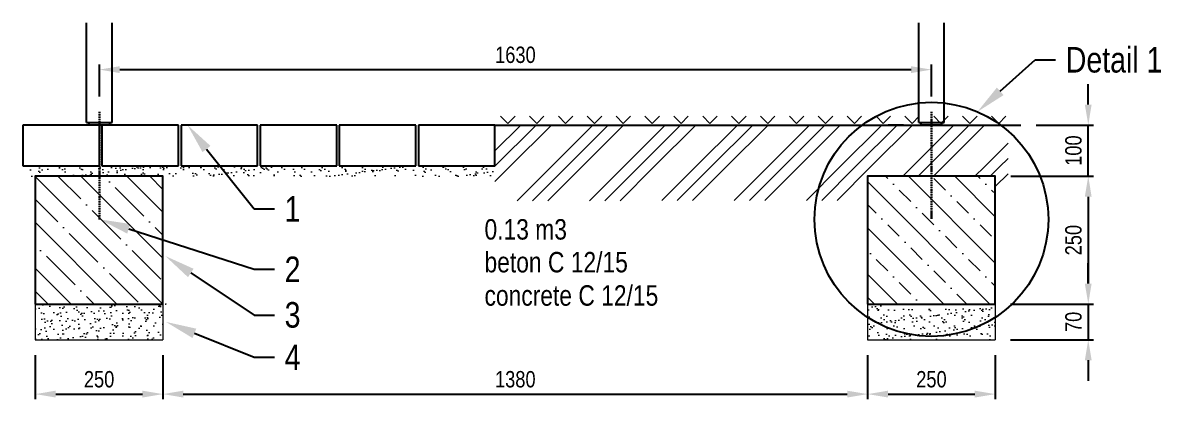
# Model space of a CAD drawing. Header units: millimetres. Extents: x 5064 to 11004, y 3085 to 7285.
# Drawn here: x 6779 to 9009, y 4974 to 5710 of the extents above; entities that cross this region are included whole.
import ezdxf
from ezdxf import colors
from ezdxf.entities.mleader import LeaderData, LeaderLine
from ezdxf.math import Vec2, Vec3

# ---------------------------------------------------------------- set-up
doc = ezdxf.new("R2010")
doc.units = ezdxf.units.MM
doc.header["$LTSCALE"] = 0.3
doc.linetypes.add('DashDot', pattern=[15, 9, -3, 0, -3])
doc.layers.add('SRAFY', color=251, linetype='Continuous', lineweight=13)
doc.styles.add('SEACAD_Arial', font='arial.ttf', dxfattribs={"width": 0.8})
doc.dimstyles.new('ISO-25', dxfattribs={"dimtxt": 1.6, "dimasz": 2, "dimexe": 0.5, "dimexo": 1.5, "dimtad": 1, "dimdec": 0, "dimtxsty": 'SEACAD_Arial', "dimcen": 2, "dimadec": 0, "dimazin": 0, "dimtfac": 1, "dimtdec": 0, "dimtmove": 0, "dimatfit": 3, "dimfxl": 1, "dimarcsym": 0})

# ---------------------------------------------------------------- blocks, each defined once
blk = doc.blocks.new('*D138')
at = {"color": 0, "lineweight": -2, "transparency": 16777216}
for p, q in [((6928.8, 5566.5), (6928.8, 5628.8)), ((8558.8, 5566.4), (8558.8, 5628.8)), ((6968.8, 5618.8), (8518.8, 5618.8))]:
    blk.add_line(p, q, dxfattribs=at)
at = {"color": 0, "transparency": 16777216}
for points in [[(6968.8, 5625.5), (6968.8, 5612.1), (6928.8, 5618.8)], [(8518.8, 5625.5), (8518.8, 5612.1), (8558.8, 5618.8)]]:
    blk.add_solid(points, dxfattribs=at)
at = {"layer": 'Defpoints', "color": 0, "transparency": 16777216}
for p in [(8558.8, 5618.8), (6928.8, 5536.5), (8558.8, 5536.4)]:
    blk.add_point(p, dxfattribs=at)
at = {"color": 0, "transparency": 16777216, "insert": (7743.8, 5647.6), "char_height": 32, "attachment_point": 5, "style": 'SEACAD_Arial'}
blk.add_mtext('1630', dxfattribs=at)
blk = doc.blocks.new('*D135')
at = {"color": 0, "lineweight": -2, "transparency": 16777216}
for p, q in [((8714.5, 5410.1), (8876, 5410.1)), ((8866, 5370.1), (8866, 5200.1)), ((8713.8, 5160.1), (8876, 5160.1))]:
    blk.add_line(p, q, dxfattribs=at)
at = {"color": 0, "transparency": 16777216}
for points in [[(8859.3, 5370.1), (8872.6, 5370.1), (8866, 5410.1)], [(8859.3, 5200.1), (8872.6, 5200.1), (8866, 5160.1)]]:
    blk.add_solid(points, dxfattribs=at)
at = {"layer": 'Defpoints', "color": 0, "transparency": 16777216}
for p in [(8684.5, 5410.1), (8683.8, 5160.1), (8866, 5160.1)]:
    blk.add_point(p, dxfattribs=at)
at = {"color": 0, "transparency": 16777216, "insert": (8837.1, 5285.1), "char_height": 32, "attachment_point": 5, "rotation": 90, "style": 'SEACAD_Arial'}
blk.add_mtext('250', dxfattribs=at)
blk = doc.blocks.new('*D136')
at = {"color": 0, "lineweight": -2, "transparency": 16777216}
for p, q in [((8866, 5200.1), (8866, 5240.1)), ((8714.4, 5160.1), (8876, 5160.1)), ((8866, 5160.1), (8866, 5090.1)), ((8713.8, 5090.1), (8876, 5090.1)), ((8866, 5050.1), (8866, 5010.1))]:
    blk.add_line(p, q, dxfattribs=at)
at = {"color": 0, "transparency": 16777216}
for points in [[(8859.3, 5200.1), (8872.6, 5200.1), (8866, 5160.1)], [(8859.3, 5050.1), (8872.6, 5050.1), (8866, 5090.1)]]:
    blk.add_solid(points, dxfattribs=at)
at = {"layer": 'Defpoints', "color": 0, "transparency": 16777216}
for p in [(8684.4, 5160.1), (8683.8, 5090.1), (8866, 5090.1)]:
    blk.add_point(p, dxfattribs=at)
at = {"color": 0, "transparency": 16777216, "insert": (8837.1, 5125.1), "char_height": 32, "attachment_point": 5, "rotation": 90, "style": 'SEACAD_Arial'}
blk.add_mtext('70', dxfattribs=at)
blk = doc.blocks.new('*D139')
at = {"color": 0, "lineweight": -2, "transparency": 16777216}
for p, q in [((6803.3, 5060.1), (6803.3, 4973.8)), ((7053.3, 5060.1), (7053.3, 4973.8)), ((6843.3, 4983.8), (7013.3, 4983.8))]:
    blk.add_line(p, q, dxfattribs=at)
at = {"color": 0, "transparency": 16777216}
for points in [[(6843.3, 4990.5), (6843.3, 4977.1), (6803.3, 4983.8)], [(7013.3, 4990.5), (7013.3, 4977.1), (7053.3, 4983.8)]]:
    blk.add_solid(points, dxfattribs=at)
at = {"layer": 'Defpoints', "color": 0, "transparency": 16777216}
for p in [(6803.3, 5090.1), (7053.3, 5090.1), (7053.3, 4983.8)]:
    blk.add_point(p, dxfattribs=at)
at = {"color": 0, "transparency": 16777216, "insert": (6928.3, 5012.7), "char_height": 32, "attachment_point": 5, "style": 'SEACAD_Arial'}
blk.add_mtext('250', dxfattribs=at)
blk = doc.blocks.new('*D140')
at = {"color": 0, "lineweight": -2, "transparency": 16777216}
for p, q in [((8433.8, 5060.1), (8433.8, 4973.8)), ((8683.8, 5060.1), (8683.8, 4973.8)), ((8473.8, 4983.8), (8643.8, 4983.8))]:
    blk.add_line(p, q, dxfattribs=at)
at = {"color": 0, "transparency": 16777216}
for points in [[(8473.8, 4990.5), (8473.8, 4977.1), (8433.8, 4983.8)], [(8643.8, 4990.5), (8643.8, 4977.1), (8683.8, 4983.8)]]:
    blk.add_solid(points, dxfattribs=at)
at = {"layer": 'Defpoints', "color": 0, "transparency": 16777216}
for p in [(8433.8, 5090.1), (8683.8, 5090.1), (8683.8, 4983.8)]:
    blk.add_point(p, dxfattribs=at)
at = {"color": 0, "transparency": 16777216, "insert": (8558.8, 5012.7), "char_height": 32, "attachment_point": 5, "style": 'SEACAD_Arial'}
blk.add_mtext('250', dxfattribs=at)
blk = doc.blocks.new('*D141')
at = {"color": 0, "lineweight": -2, "transparency": 16777216}
for p, q in [((7053.3, 5060.1), (7053.3, 4973.8)), ((8433.8, 5060.1), (8433.8, 4973.8)), ((7093.3, 4983.8), (8393.8, 4983.8))]:
    blk.add_line(p, q, dxfattribs=at)
at = {"color": 0, "transparency": 16777216}
for points in [[(7093.3, 4990.5), (7093.3, 4977.1), (7053.3, 4983.8)], [(8393.8, 4990.5), (8393.8, 4977.1), (8433.8, 4983.8)]]:
    blk.add_solid(points, dxfattribs=at)
at = {"layer": 'Defpoints', "color": 0, "transparency": 16777216}
for p in [(7053.3, 5090.1), (8433.8, 5090.1), (8433.8, 4983.8)]:
    blk.add_point(p, dxfattribs=at)
at = {"color": 0, "transparency": 16777216, "insert": (7743.6, 5012.7), "char_height": 32, "attachment_point": 5, "style": 'SEACAD_Arial'}
blk.add_mtext('1380', dxfattribs=at)
blk = doc.blocks.new('*D133')
at = {"color": 0, "lineweight": -2, "transparency": 16777216}
for p, q in [((8866, 5550.4), (8866, 5590.4)), ((8763.8, 5510.4), (8876, 5510.4)), ((8866, 5410.1), (8866, 5510.4)), ((8804.5, 5410.1), (8876, 5410.1)), ((8866, 5370.1), (8866, 5330.1))]:
    blk.add_line(p, q, dxfattribs=at)
at = {"color": 0, "transparency": 16777216}
for points in [[(8859.3, 5550.4), (8872.6, 5550.4), (8866, 5510.4)], [(8859.3, 5370.1), (8872.6, 5370.1), (8866, 5410.1)]]:
    blk.add_solid(points, dxfattribs=at)
at = {"layer": 'Defpoints', "color": 0, "transparency": 16777216}
for p in [(8733.8, 5510.4), (8866, 5510.4), (8774.5, 5410.1)]:
    blk.add_point(p, dxfattribs=at)
at = {"color": 0, "transparency": 16777216, "insert": (8837.1, 5460.3), "char_height": 32, "attachment_point": 5, "rotation": 90, "style": 'SEACAD_Arial'}
blk.add_mtext('100', dxfattribs=at)

msp = doc.modelspace()

# ---------------------------------------------------------------- hatches: boundary and pattern name
at = {"layer": 'SRAFY'}
h = msp.add_hatch(dxfattribs=at)
h.set_pattern_fill('TERACO', color=256, scale=20)
h.set_pattern_definition([(45, (318.465, 195.79), (-28.28427, 28.28427), [20, -20]), (135, (375.034, 195.79), (-28.28427, -28.28427), [20, -20])])
h.paths.add_polyline_path([(7704.3, 5510.4), (7704.3, 5533.5), (8708.9, 5533.5), (8708.9, 5510.5)])
h = msp.add_hatch(dxfattribs=at)
h.set_pattern_fill('GOST_GROUND', color=256, scale=10)
h.set_pattern_definition([(45, (318.47, 195.79), (141.4214, -9e-15), [200]), (45, (348.47, 195.79), (141.4214, -9e-15), [200]), (45, (378.47, 195.79), (141.4214, -9e-15), [200])])
h.paths.add_polyline_path([(8434.4, 5362.8), (7703.8, 5362.1), (7703.8, 5510.4), (8708.9, 5510.4), (8708.9, 5363), (8684.5, 5363), (8684.5, 5410.1), (8434.4, 5410.1)])
h = msp.add_hatch(dxfattribs=at)
h.set_pattern_fill('AR-SAND', color=256, scale=0.5)
h.set_pattern_definition([(37.5, (243.361, 195.79), (-0.800016, 24.47066), [0, -19.304, 0, -21.59, 0, -20.6375]), (7.5, (243.36, 195.79), (22.47616, 35.84126), [0, -10.414, 0, -17.399, 0, -6.6675]), (327.5, (227.74, 195.79), (39.54962, 0.07186), [0, -6.35, 0, -22.86, 0, -29.845]), (317.5, (227.74, 195.79), (38.17782, 11.14647), [0, -3.175, 0, -14.986, 0, -17.145])])
h.paths.add_polyline_path([(6778.8, 5430.4), (6778.8, 5410.5), (6809.3, 5410.4), (6929.3, 5410.3), (6929.3, 5430.4)])
h.paths.add_polyline_path([(7703.8, 5410.1), (7703.8, 5430.4), (6929.3, 5430.4), (6929.3, 5410.3), (7059.3, 5410.1)])
h = msp.add_hatch(dxfattribs=at)
h.set_pattern_fill('ANSI35', color=256, scale=10, angle=90)
h.paths.add_polyline_path([(7053.3, 5410.1), (6803.3, 5410.4), (6803.3, 5160.1), (7053.3, 5160.1)])
h = msp.add_hatch(dxfattribs=at)
h.set_pattern_fill('BETON-PROSTY', color=256, scale=0.8, angle=90)
h.set_pattern_definition([(135, (-283.786, 631.35), (-45.25483, -45.25483), []), (135, (-283.786, 676.607), (-67.88225, -22.6274), [32, -16, 0, -16])])
h.paths.add_polyline_path([(8684.4, 5410.1), (8434.4, 5410.1), (8434.4, 5160.1), (8684.4, 5160.1)])
h = msp.add_hatch(dxfattribs=at)
h.set_pattern_fill('AR-SAND', color=256, scale=0.5, angle=90)
h.paths.add_polyline_path([(7053.3, 5160.1), (6803.3, 5160.1), (6803.3, 5090.1), (7053.3, 5090.1)])
h = msp.add_hatch(dxfattribs=at)
h.set_pattern_fill('AR-SAND', color=256, scale=0.5)
h.set_pattern_definition([(37.5, (311.878, 631.35), (-0.800016, 24.47066), [0, -19.304, 0, -21.59, 0, -20.6375]), (7.5, (311.878, 631.35), (22.47616, 35.84126), [0, -10.414, 0, -17.399, 0, -6.6675]), (327.5, (296.257, 631.35), (39.54962, 0.07186), [0, -6.35, 0, -22.86, 0, -29.845]), (317.5, (296.257, 631.35), (38.17782, 11.14647), [0, -3.175, 0, -14.986, 0, -17.145])])
h.paths.add_polyline_path([(8434.4, 5160.1), (8684.4, 5160.1), (8684.4, 5090.1), (8434.5, 5090.1)])

# ---------------------------------------------------------------- linework, layer by layer
for p, q in [((6903.8, 5515.4), (6903.8, 5710.4)), ((6953.8, 5515.4), (6953.8, 5710.4)), ((8533.8, 5515.4), (8533.8, 5710.4)), ((8583.8, 5515.4), (8583.8, 5710.4)), ((6903.8, 5515.4), (6953.8, 5515.4)), ((7703.8, 5510.4), (8733.8, 5510.4)), ((8533.8, 5515.4), (8583.8, 5515.4))]:
    msp.add_line(p, q)
at = {"linetype": 'DashDot', "lineweight": 30}
for p, q in [((6928.8, 5536.5), (6928.8, 5325.8)), ((8558.8, 5536.4), (8558.8, 5325.8))]:
    msp.add_line(p, q, dxfattribs=at)
at = {"color": 7, "linetype": 'Continuous'}
for p, q in [((6928.8, 5510.4), (6778.8, 5510.4)), ((6778.8, 5510.4), (6778.8, 5430.4)), ((6928.8, 5430.4), (6928.8, 5510.4)), ((7083.8, 5510.4), (6933.8, 5510.4)), ((6933.8, 5510.4), (6933.8, 5430.4)), ((7083.8, 5430.4), (7083.8, 5510.4)), ((7238.8, 5510.4), (7088.8, 5510.4)), ((7088.8, 5510.4), (7088.8, 5430.4)), ((7238.8, 5430.4), (7238.8, 5510.4)), ((7393.8, 5510.4), (7243.8, 5510.4)), ((7243.8, 5510.4), (7243.8, 5430.4)), ((7393.8, 5430.4), (7393.8, 5510.4)), ((7548.8, 5510.4), (7398.8, 5510.4)), ((7398.8, 5510.4), (7398.8, 5430.4)), ((7548.8, 5430.4), (7548.8, 5510.4)), ((7703.8, 5510.4), (7553.8, 5510.4)), ((7553.8, 5510.4), (7553.8, 5430.4)), ((7703.8, 5430.4), (7703.8, 5510.4)), ((8474.3, 5510.5), (8504.3, 5510.5)), ((6778.8, 5430.4), (6928.8, 5430.4)), ((6933.8, 5430.4), (7083.8, 5430.4)), ((7088.8, 5430.4), (7238.8, 5430.4)), ((7243.8, 5430.4), (7393.8, 5430.4)), ((7398.8, 5430.4), (7548.8, 5430.4)), ((7553.8, 5430.4), (7703.8, 5430.4))]:
    msp.add_line(p, q, dxfattribs=at)
for points in [[(6908.8, 5515.4), (6948.8, 5515.4), (6948.8, 5510.4), (6908.8, 5510.4)], [(8538.8, 5515.4), (8578.8, 5515.4), (8578.8, 5510.4), (8538.8, 5510.4)], [(6803.3, 5160.1), (7053.3, 5160.1), (7053.3, 5410.1), (6803.3, 5410.4)], [(8433.8, 5160.1), (8683.8, 5160.1), (8683.8, 5410.1), (8433.8, 5410.1)]]:
    msp.add_lwpolyline(points, close=True)
msp.add_circle((8558.8, 5325.8), 229)
for centre in [(6929.3, 5510.5), (8489.3, 5510.5), (8633.8, 5510.4), (8633.8, 5510.4), (7059.3, 5160.1), (8609.3, 5160.1), (8609.3, 5160.1)]:
    msp.add_circle(centre, 0.01, dxfattribs=at)
at = {"layer": 'SRAFY'}
for p, q in [((6803.3, 5160.1), (6803.3, 5090.1)), ((7053.3, 5160.1), (7053.3, 5090.1)), ((8433.8, 5160.1), (8433.8, 5090.1)), ((8683.8, 5160.1), (8683.8, 5090.1)), ((6803.3, 5090.1), (7053.3, 5090.1)), ((8433.8, 5090.1), (8683.8, 5090.1))]:
    msp.add_line(p, q, dxfattribs=at)

# ---------------------------------------------------------------- texts
at = {"style": 'SEACAD_Arial', "width": 0.8}
for s, p in [('0.13 m3', (7683.3, 5286.2)), ('beton C 12/15', (7683.3, 5222)), ('concrete C 12/15', (7683.3, 5156.8))]:
    msp.add_text(s, height=40, dxfattribs=at).set_placement(p)

# ---------------------------------------------------------------- dimensions: what is measured, and where the dimension line sits
for base, p1, p2, override, picture, middle in [((8558.8, 5618.8), (6928.8, 5536.5), (8558.8, 5536.4), {"dimscale": 0}, '*D138', (7743.8, 5647.6)), ((7053.3, 4983.8), (6803.3, 5090.1), (7053.3, 5090.1), {"dimscale": 0, "dimtix": 0, "dimtofl": 1, "dimtmove": 0, "dimatfit": 3}, '*D139', (6928.3, 5012.7)), ((8433.8053, 4983.8161), (7053.3287, 5090.116), (8433.8053, 5090.1011), {"dimscale": 0, "dimtix": 0, "dimtofl": 1, "dimtmove": 0, "dimatfit": 3}, '*D141', (7743.567, 5012.6653)), ((8683.8, 4983.8), (8433.8, 5090.1), (8683.8, 5090.1), {"dimscale": 0, "dimtix": 0, "dimtofl": 1, "dimtmove": 0, "dimatfit": 3}, '*D140', (8558.8, 5012.7))]:
    dim = msp.add_linear_dim(base=base, p1=p1, p2=p2, dimstyle='ISO-25', override=override)
    dim.commit()
    dim.dimension.update_dxf_attribs({"geometry": picture, "text_midpoint": middle})
dim = msp.add_linear_dim(base=(8866, 5510.4), p1=(8774.5, 5410.1), p2=(8733.8, 5510.4), angle=90, dimstyle='ISO-25')
dim.commit()
dim.dimension.update_dxf_attribs({"geometry": '*D133', "text_midpoint": (8837.1, 5460.3)})
for base, p1, p2, override, picture, middle in [((8866, 5160.1), (8684.5, 5410.1), (8683.8, 5160.1), {"dimscale": 0}, '*D135', (8837.1, 5285.1)), ((8866, 5090.1), (8684.4, 5160.1), (8683.8, 5090.1), {"dimscale": 0, "dimtmove": 1}, '*D136', (8837.1, 5125.1))]:
    dim = msp.add_linear_dim(base=base, p1=p1, p2=p2, angle=90, dimstyle='ISO-25', override=override)
    dim.commit()
    dim.dimension.update_dxf_attribs({"geometry": picture, "text_midpoint": middle})

# ---------------------------------------------------------------- leaders
ml = msp.add_multileader_mtext('Standard')
ml.set_content('Detail 1', color=256, style='SEACAD_Arial')
ml.set_leader_properties(lineweight=-3)
ml.build(insert=Vec2(0, 0))
ml.multileader.update_dxf_attribs({"text_right_attachment_type": 6, "dogleg_length": 2, "arrow_head_size": 60, "scale": 20})
ctx = ml.context
ctx.base_point, ctx.scale, ctx.char_height, ctx.arrow_head_size, ctx.landing_gap_size, ctx.plane_origin = Vec3(8802, 5637.7), 20, 50, 60, 20, Vec3(10234.9, 5527.5)
ctx.right_attachment = 6
notes = []
notes.append((ctx, [(0, (1, 1, 0), (8762, 5637.7), (1, 0), 40, [(0, [(8648.9, 5536.3)], 0, [])])]))
ctx.mtext.insert, ctx.mtext.flow_direction = Vec3(8822, 5663.1), 5
ml = msp.add_multileader_mtext('Standard')
ml.set_content('1', color=256, style='SEACAD_Arial')
ml.set_leader_properties()
ml.build(insert=Vec2(0, 0))
ml.multileader.update_dxf_attribs({"text_right_attachment_type": 6, "dogleg_length": 2, "arrow_head_size": 60, "scale": 20})
ctx = ml.context
ctx.base_point, ctx.scale, ctx.char_height, ctx.arrow_head_size, ctx.landing_gap_size, ctx.plane_origin = Vec3(7271.8, 5346.3), 20, 50, 60, 20, Vec3(7008.8, 5510.4)
ctx.right_attachment = 6
notes.append((ctx, [(0, (1, 1, 0), (7231.8, 5346.3), (1, 0), 40, [(0, [(7101.4, 5510.4)], 0, [])])]))
ctx.mtext.insert, ctx.mtext.flow_direction = Vec3(7291.8, 5371.3), 5
ml = msp.add_multileader_mtext('Standard')
ml.set_content('2', color=256, style='SEACAD_Arial')
ml.set_leader_properties()
ml.build(insert=Vec2(0, 0))
ml.multileader.update_dxf_attribs({"text_right_attachment_type": 6, "dogleg_length": 2, "arrow_head_size": 60, "scale": 20})
ctx = ml.context
ctx.base_point, ctx.scale, ctx.char_height, ctx.arrow_head_size, ctx.landing_gap_size, ctx.plane_origin = Vec3(7271.8, 5228), 20, 50, 60, 20, Vec3(6929.3, 5325.8)
ctx.right_attachment = 6
notes.append((ctx, [(0, (1, 1, 0), (7231.8, 5228), (1, 0), 40, [(0, [(6929.3, 5325.8)], 0, [])])]))
ctx.mtext.insert, ctx.mtext.flow_direction = Vec3(7291.8, 5253), 5
ml = msp.add_multileader_mtext('Standard')
ml.set_content('3', color=256, style='SEACAD_Arial')
ml.set_leader_properties()
ml.build(insert=Vec2(0, 0))
ml.multileader.update_dxf_attribs({"text_right_attachment_type": 6, "dogleg_length": 2, "arrow_head_size": 60, "scale": 20})
ctx = ml.context
ctx.base_point, ctx.scale, ctx.char_height, ctx.arrow_head_size, ctx.landing_gap_size, ctx.plane_origin = Vec3(7271.8, 5138.4), 20, 50, 60, 20, Vec3(6928.3, 5113)
ctx.right_attachment = 6
notes.append((ctx, [(0, (1, 1, 0), (7231.8, 5138.4), (1, 0), 40, [(0, [(7058, 5254.1)], 0, [])])]))
ctx.mtext.insert, ctx.mtext.flow_direction = Vec3(7291.8, 5163.9), 5
ml = msp.add_multileader_mtext('Standard')
ml.set_content('4', color=256, style='SEACAD_Arial')
ml.set_leader_properties()
ml.build(insert=Vec2(0, 0))
ml.multileader.update_dxf_attribs({"text_right_attachment_type": 6, "dogleg_length": 2, "arrow_head_size": 60, "scale": 20})
ctx = ml.context
ctx.base_point, ctx.scale, ctx.char_height, ctx.arrow_head_size, ctx.landing_gap_size, ctx.plane_origin = Vec3(7271.8, 5055.8), 20, 50, 60, 20, Vec3(6849.2, 5166.2)
ctx.right_attachment = 6
notes.append((ctx, [(0, (1, 1, 0), (7231.8, 5055.8), (1, 0), 40, [(0, [(7059.3, 5125.1)], 0, [])])]))
ctx.mtext.insert, ctx.mtext.flow_direction = Vec3(7291.8, 5080.8), 5
for ctx, leaders in notes:
    for number, flags, end, landing, length, lines in leaders:
        leader = LeaderData()
        leader.index, (leader.has_last_leader_line, leader.has_dogleg_vector, leader.attachment_direction) = number, flags
        leader.last_leader_point, leader.dogleg_vector, leader.dogleg_length = Vec3(end), Vec3(landing), length
        for number, points, colour, breaks in lines:
            line = LeaderLine()
            line.index, line.vertices, line.color, line.breaks = number, Vec3.list(points), colors.encode_raw_color(colour), breaks
            leader.lines.append(line)
        ctx.leaders.append(leader)

doc.saveas('drawing.dxf')
